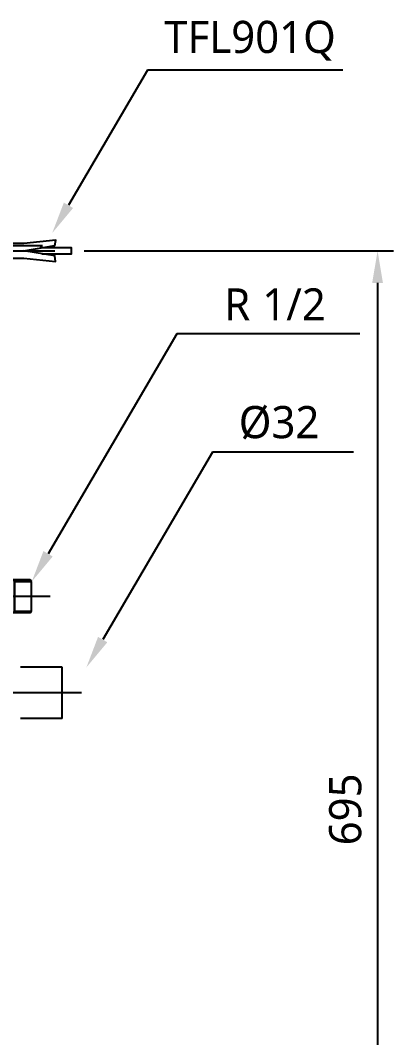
# Model space of a CAD drawing. Extents: x 0 to 6125, y 0 to 2100.
# Drawn here: x 2367 to 2599, y 445 to 1078 of the extents above; entities that cross this region are included whole.
import ezdxf

# ---------------------------------------------------------------- set-up
doc = ezdxf.new("R2010")
doc.units = 0
doc.header["$LTSCALE"] = 50
doc.header["$MEASUREMENT"] = 0
doc.linetypes.add('CENTER', pattern=[2, 1.25, -0.25, 0.25, -0.25])
doc.linetypes.add('HIDDEN', pattern=[0.375, 0.25, -0.125])
doc.layers.get('0').update_dxf_attribs({"linetype": 'CONTINUOUS'})
doc.layers.get('DEFPOINTS').update_dxf_attribs({"linetype": 'CONTINUOUS'})
for name, color, linetype in [('1', 2, 'CENTER'), ('2', 2, 'HIDDEN'), ('3', 3, 'CONTINUOUS'), ('4', 4, 'CONTINUOUS'), ('6', 6, 'CONTINUOUS')]:
    doc.layers.add(name, color=color, linetype=linetype)
doc.styles.get("Standard").update_dxf_attribs({"font": 'NanumGothic.ttf'})
doc.dimstyles.get("Standard").update_dxf_attribs({"dimtxt": 2.5, "dimasz": 2, "dimexe": 2, "dimexo": 1, "dimgap": 1.5, "dimtad": 1, "dimdec": 0, "dimlfac": 10, "dimrnd": 0.5, "dimzin": 0, "dimdsep": 46, "dimtxsty": 'Standard', "dimcen": 0, "dimclrt": 2, "dimadec": 0, "dimazin": 0, "dimtfac": 1, "dimtdec": 0, "dimtmove": 0, "dimatfit": 3, "dimfxl": 1, "dimtolj": 1, "dimtzin": 0, "dimarcsym": 0})

# ---------------------------------------------------------------- blocks, each defined once
blk = doc.blocks.new('A$C23220288')
at = {"color": 3}
for p, q in [((229.2403696932324, 193.3692127883531), (149.1114466594954, 56.50942128033944)), ((343.0739467005733, 193.3692127883531), (229.2403696932324, 193.3692127883531))]:
    blk.add_line(p, q, dxfattribs=at)
at = {"layer": '1', "color": 3}
blk.add_solid([(151.9880160816338, 54.82524211209841), (146.2348772373589, 58.19360044858058), (139.0063716500499, 39.2500047475171)], dxfattribs=at)
at = {"layer": '6'}
for p, q in [((45.53208794341117, 145.0000047446824), (45.53208794341299, 66.00000474751971)), ((51.88208794341517, 15.28745934882556), (51.88208794341335, 145.0000047446824)), ((58.23208794341554, 145.0000047446824), (58.23208794341735, 66.00000474751971)), ((58.23208794341735, 66.00000474751971), (41.38208794341335, 66.00000474751971)), ((62.38208794341699, 66.00000474751971), (58.23208794341735, 66.00000474751971)), ((126.8820879434152, 60.00000474752062), (120.8820879434206, 60.00000474752062)), ((126.8820879434152, 4.747520620185242e-06), (126.8820879434152, 60.00000474752062)), ((10.96690330580896, 54.00000474751926), (10.96690330580896, 30.00000474752062)), ((11.55833729019105, 54.50000474752107), (12.38208794341699, 54.50000474752107)), ((12.38208794341699, 54.50000474752107), (12.88208794340972, 55.00000474752062)), ((12.38208794341699, 54.50000474752107), (12.38208794341699, 30.00000474752062)), ((12.88208794340972, 55.00000474752062), (12.88208794340972, 30.00000474752062)), ((12.88208794340972, 55.00000474752062), (16.0820879434159, 55.00000474752062)), ((12.88208794340972, 54.58852328397063), (16.38208794341335, 54.58852328397063)), ((12.88208794340972, 53.58852328396927), (16.38208794341335, 53.58852328396927)), ((12.88208794340972, 52.58852328397018), (16.38208794341335, 52.58852328397018)), ((12.88208794340972, 51.58852328397109), (16.38208794341335, 51.58852328397109)), ((16.38208794341335, 55.50000474752017), (17.88208794340972, 55.50000474752017)), ((16.38208794341335, 55.30000474752035), (16.38208794341335, 55.50000474752017)), ((16.38208794341335, 55.30000474752035), (16.38208794341335, 30.00000474752062)), ((17.88208794340972, 54.50000474752107), (17.88208794340972, 55.50000474752017)), ((17.88208794340972, 30.00000474752062), (17.88208794340972, 54.50000474752107)), ((41.38208794341335, 46.50000474751926), (41.38208794341335, 54.00000474751926)), ((62.38208794341699, 54.00000474752153), (41.38208794341335, 54.00000474751926)), ((42.63208794341335, 50.00000474752062), (42.63208794341335, 54.00000474751926)), ((61.13208794341699, 50.00000474752062), (61.13208794341699, 54.00000474752153)), ((62.38208794341699, 46.0883732637709), (62.38208794341699, 54.00000474752153)), ((12.88208794340972, 50.58852328396972), (16.38208794341335, 50.58852328396972)), ((12.88208794340972, 49.58852328397063), (16.38208794341335, 49.58852328397063)), ((12.88208794340972, 48.58852328396927), (16.38208794341335, 48.58852328396927)), ((12.88208794340972, 47.58852328397018), (16.38208794341335, 47.58852328397018)), ((12.88208794340972, 46.58852328397109), (16.38208794341335, 46.58852328397109)), ((12.88208794340972, 45.58852328396972), (16.38208794341335, 45.58852328396972)), ((12.88208794340972, 44.58852328397063), (16.38208794341335, 44.58852328397063)), ((42.63208794341335, 50.00000474752062), (41.38208794341335, 50.00000474752062)), ((42.63208794341335, 50.00000474752062), (41.38208794341335, 47.83494123806042)), ((62.38208794341699, 50.00000474752062), (61.13208794341699, 50.00000474752062)), ((61.13208794341699, 50.00000474752062), (62.38208794341699, 47.83494123806042)), ((109.882087943417, 49.00000474751926), (109.882087943417, 11.00000474751971)), ((12.88208794340972, 43.58852328396927), (16.38208794341335, 43.58852328396927)), ((12.88208794340972, 42.58852328397018), (16.38208794341335, 42.58852328397018)), ((12.88208794340972, 41.58852328397109), (16.38208794341335, 41.58852328397109)), ((12.88208794340972, 40.58852328396972), (16.38208794341335, 40.58852328396972)), ((12.88208794340972, 39.58852328397063), (16.38208794341335, 39.58852328397063)), ((12.88208794340972, 38.58852328396927), (16.38208794341335, 38.58852328396927)), ((27.85527808065308, 41.32151789551165), (27.30291362049866, 40.36479458622273)), ((35.96869048378903, 42.00000474752107), (35.96869048378903, 42.72071896179261)), ((35.96869048378903, 18.00000474752017), (35.96869048378903, 42.00000474752107)), ((36.88208794341517, 42.00000474752107), (35.96869048378903, 42.00000474752107)), ((36.88208794341517, 41.25000474752062), (35.96869048378903, 41.25000474752062)), ((36.88208794341517, 41.25000474752062), (38.18112604908674, 42.19158276261771)), ((36.88208794341517, 41.25000474752062), (36.88208794341517, 42.00000474752107)), ((109.882087943417, 40.25000474751926), (79.88208794341699, 40.25000474752153)), ((79.88208794341699, 39.25000474752017), (79.88208794341699, 20.75000474752107)), ((79.88321509277012, 39.25113189688238), (79.88321509277012, 41.99889685077471)), ((137.8820879434188, 40.25000474751926), (126.8820879434152, 40.25000474751926)), ((126.8820879434152, 39.63304546446273), (126.8820879434152, 20.36761479056543)), ((128.3820879434206, 39.25000474752017), (127.382087943417, 40.25000474751926)), ((128.3820879434206, 19.75000474751971), (128.3820879434206, 40.25000474752153)), ((128.3820879434206, 39.25000474752017), (138.8820879434224, 39.25000474752017)), ((138.8820879434224, 39.25000474752017), (137.8820879434188, 40.25000474751926)), ((138.757804236795, 20.75000474752107), (138.757804236795, 39.25000474752017)), ((12.88208794340972, 37.58852328397018), (16.38208794341335, 37.58852328397018)), ((12.88208794340972, 36.58852328397109), (16.38208794341335, 36.58852328397109)), ((12.88208794340972, 35.58852328396972), (16.38208794341335, 35.58852328396972)), ((12.88208794340972, 34.58852328397063), (16.38208794341335, 34.58852328397063)), ((12.88208794340972, 33.58852328396927), (16.38208794341335, 33.58852328396927)), ((12.88208794340972, 32.58852328397018), (16.38208794341335, 32.58852328397018)), ((22.96869048378721, 34.75000474751971), (17.88208794340972, 34.75000474751971)), ((22.96869048378721, 35.73234706307096), (22.96869048378721, 34.75000474751971)), ((22.96869048378721, 34.75000474751971), (22.96869048378721, 25.25000474751926)), ((150.4176279641997, 30.00000474752062), (2.901335392380133e-06, 30.00000474752062)), ((10.96690330580896, 6.000004747519711), (10.96690330580896, 30.00000474752062)), ((12.38208794341699, 5.500004747520165), (12.38208794341699, 30.00000474752062)), ((12.88208794340972, 31.58852328397109), (16.38208794341335, 31.58852328397109)), ((12.88208794340972, 30.58852328396972), (16.38208794341335, 30.58852328396972)), ((12.88208794340972, 5.00000474752062), (12.88208794340972, 30.00000474752062)), ((12.88208794340972, 29.41148621107152), (16.38208794341335, 29.41148621107152)), ((12.88208794340972, 28.41148621107016), (16.38208794341335, 28.41148621107016)), ((12.88208794340972, 27.41148621107106), (16.38208794341335, 27.41148621107106)), ((12.88208794340972, 26.4114862110697), (16.38208794341335, 26.4114862110697)), ((12.88208794340972, 25.41148621107061), (16.38208794341335, 25.41148621107061)), ((16.38208794341335, 4.700004747520893), (16.38208794341335, 30.00000474752062)), ((17.88208794340972, 4.500004747521075), (17.88208794340972, 30.00000474752062)), ((12.88208794340972, 24.41148621107152), (16.38208794341335, 24.41148621107152)), ((12.88208794340972, 23.41148621107016), (16.38208794341335, 23.41148621107016)), ((12.88208794340972, 22.41148621107106), (16.38208794341335, 22.41148621107106)), ((12.88208794340972, 21.4114862110697), (16.38208794341335, 21.4114862110697)), ((12.88208794340972, 20.41148621107061), (16.38208794341335, 20.41148621107061)), ((12.88208794340972, 19.41148621107152), (16.38208794341335, 19.41148621107152)), ((22.96869048378721, 25.25000474751926), (17.88208794340972, 25.25000474751926)), ((22.96869048378721, 24.26766243196801), (22.96869048378721, 25.25000474751926)), ((27.85527808065308, 18.67849159952959), (27.30291362049866, 19.63521490881624)), ((79.88208794341699, 18.00000474752017), (79.88208794341699, 20.75000474752107)), ((109.882087943417, 19.75000474751971), (79.88208794341699, 19.75000474751971)), ((79.88208794341699, 19.75000474751971), (79.88208794341699, 19.56826546263449)), ((79.88208794341699, 18.00000474752017), (79.88208794341699, 19.56826546263449)), ((137.8820879434188, 19.75000474751971), (126.8820879434152, 19.75000474751971)), ((127.382087943417, 19.75000474751971), (128.3820879434206, 20.75000474752107)), ((128.3820879434206, 20.75000474752107), (138.8820879434224, 20.75000474752107)), ((137.8820879434188, 19.75000474751971), (138.8820879434224, 20.75000474752107)), ((12.88208794340972, 18.41148621107016), (16.38208794341335, 18.41148621107016)), ((12.88208794340972, 17.41148621107106), (16.38208794341335, 17.41148621107106)), ((12.88208794340972, 16.4114862110697), (16.38208794341335, 16.4114862110697)), ((12.88208794340972, 15.41148621107061), (16.38208794341335, 15.41148621107061)), ((12.88208794340972, 14.41148621107152), (16.38208794341335, 14.41148621107152)), ((12.88208794340972, 13.41148621107016), (16.38208794341335, 13.41148621107016)), ((36.88208794341517, 18.75000474752062), (35.96869048378903, 18.75000474752062)), ((35.96869048378903, 17.27929053324863), (35.96869048378903, 18.00000474752017)), ((39.59388047820721, 18.00000474752017), (35.96869048378903, 18.00000474752017)), ((36.88208794341517, 18.00000474752017), (36.88208794341517, 18.75000474752062)), ((36.88208794341517, 18.75000474752062), (38.18112604908674, 18.00000474752017)), ((12.88208794340972, 12.41148621107106), (16.38208794341335, 12.41148621107106)), ((12.88208794340972, 11.4114862110697), (16.38208794341335, 11.4114862110697)), ((12.88208794340972, 10.41148621107061), (16.38208794341335, 10.41148621107061)), ((12.88208794340972, 9.41148621107152), (16.38208794341335, 9.41148621107152)), ((12.88208794340972, 8.411486211070155), (16.38208794341335, 8.411486211070155)), ((12.88208794340972, 7.411486211071065), (16.38208794341335, 7.411486211071065)), ((12.88208794340972, 6.4114862110697), (16.38208794341335, 6.4114862110697)), ((11.55833729019105, 5.500004747520165), (12.38208794341699, 5.500004747520165)), ((12.38208794341699, 5.500004747520165), (12.88208794340972, 5.00000474752062)), ((12.88208794340972, 5.41148621107061), (16.38208794341335, 5.41148621107061)), ((12.88208794340972, 5.00000474752062), (16.0820879434159, 5.00000474752062)), ((16.38208794341335, 4.500004747521075), (16.38208794341335, 4.700004747520893)), ((16.38208794341335, 4.500004747521075), (17.88208794340972, 4.500004747521075)), ((120.8820879434206, 4.747520620185242e-06), (126.8820879434152, 4.747520620185242e-06))]:
    blk.add_line(p, q, dxfattribs=at)
for centre, radius, start, end in [((49.38208794341517, 60.00000474752176), 10, 143.1301023541221, 216.8698976458779), ((54.38208794341517, 60.00000474752176), 10, 323.1301023541221, 36.8698976458779), ((120.8820879434206, 49.00000474752267), 11, 90, 180), ((153.8820879434134, 30.00000474752176), 145, 170.5065900016866, 178.0568579172545), ((11.55833729019105, 53.80000474752057), 0.7, 90, 170.5065900016738), ((16.0820879434159, 55.30000474752148), 0.3, 270, 0), ((36.88208794341517, 46.50000474752267), 4.5, 270, 0), ((66.38208794341335, 46.08837326377204), 4, 180, 277.7116784593998), ((20.13632116142799, 29.95467150402681), 14, 141.7859267407797, 179.7527285078997), ((15.17855796751246, 47.36479458622432), 14, 303.8098204146526, 329.9999999999784), ((32.49455339573797, 38.64303104350518), 5.356973704017297, 49.56943438416606, 149.9999999999784), ((63.58725590669746, 66.72771249696359), 24.82770774944122, 277.7116784593998, 290.9661374696676), ((74.97572309331372, 37.00725160344325), 7.000000000000001, 45.48706363701259, 110.9661374696676), ((153.8820879434134, 30.00000474752176), 145, 178.0568579172545, 189.4934099983134), ((20.13632116142799, 30.07551077605092), 14, 180.2472714921003, 218.2140732592202), ((15.17855796751246, 12.63521490881919), 14, 30.0000000000216, 56.19017958534743), ((32.49455339573797, 21.35697845153834), 5.356973704017297, 210.0000000000216, 310.4305656157208), ((39.59388221596964, -19.99999525247824), 38, 80.69517649473931, 90.00000262010126), ((51.88208794341517, 55.00000474752176), 38, 260.6951744681883, 280.7372739940156), ((63.58725590669746, -6.727703001920077), 24.82770774944122, 69.03386253033239, 100.7372750192558), ((74.97572309331372, 22.99275789160026), 7.000000000000001, 249.0338625303324, 314.5000000000275), ((120.8820879434206, 11.00000474752085), 11, 180, 270), ((11.55833729019105, 6.200004747520666), 0.7, 189.4934099983262, 270), ((16.0820879434159, 4.70000474752203), 0.3, 0, 90)]:
    blk.add_arc(centre, radius, start, end, dxfattribs=at)
for centre, major_axis, ratio, start_param, end_param in [((39.10882306962958, 60.22758886634108), (-5.229462047218803, 3.869351417327328e-12), 0.8663914056740539, 1.800504353767164, 4.443057795125139), ((64.56476287185069, 60.22758886634108), (5.22946204721841, 1.881421813099497e-12), 0.8663914056741299, 1.824119450324184, 4.498970222125921), ((32.20343538761153, 43.59228836614091), (1.273976081286689e-11, 5.399012755244749), 0.4782041641486401, 1.649186921734261, 4.692658194343605), ((76.32102568367554, 42.50490651256439), (-3.320741573082674e-12, 5.217781285325716), 0.4600900844945636, 1.29201826515198, 4.793094980801548), ((32.20343538761153, 16.67956694058955), (3.907600487817031e-10, 5.399012755225271), 0.4782041641520552, 4.681700192045342, 7.825212733867868), ((76.32102568367554, 17.58571871743641), (3.144304871859598e-12, 5.217781285325703), 0.4600900844946166, 4.613778576314412, 8.151219719204596)]:
    blk.add_ellipse(centre, major_axis=major_axis, ratio=ratio, start_param=start_param, end_param=end_param, dxfattribs=at)
for centre, major_axis, ratio in [((51.88208794341335, 60.22758886634108), (5.229462047218419, -3.202016225048326e-16), 0.8663914056741172), ((32.20343538761153, 30.00000474752085), (-3.305832662220062e-16, -5.399012755244215), 0.4782041641486522), ((76.32102568367554, 30.00000474752085), (-3.120660002568986e-14, -5.217781285324889), 0.4600900844948086)]:
    blk.add_ellipse(centre, major_axis=major_axis, ratio=ratio, dxfattribs=at)
at = {"layer": '1', "color": 2, "insert": (290.2539157525025, 211.6594218988008), "char_height": 20, "attachment_point": 5}
blk.add_mtext('R{\\f??|b0|i0|c0|p49; }1/2', dxfattribs=at)
blk = doc.blocks.new('A$C4DEC508D')
at = {"layer": '2', "ltscale": 2}
for p, q in [((262.2302329013255, 348.8956011405135), (199.4913988279295, 347.0075301231736)), ((194.6618250618048, 342.4568223637871), (188.1014386673924, 269.3731460508789)), ((267.3778600260302, 344.0644378975157), (269.6855603877848, 274.833427044714)), ((314.6021239213187, 310.00000119588), (261.5378427771248, 310.00000119588)), ((295.84667458275, 270.00000119588), (274.6827849226829, 270.0000011958764)), ((35.73909202007781, 224.3821592459171), (20.95992670274791, 1.195880031445995e-06)), ((60.33711544704056, 194.4284474649721), (57.10509326483589, 222.5171138656406)), ((131.3562337184594, 194.4284474649721), (132.232641392915, 202.0450792239535)), ((65.30434066165253, 190.00000119588), (75.34667458274998, 190.00000119588)), ((75.34667458274998, 190.00000119588), (95.84667458274635, 190.00000119588)), ((95.84667458274635, 190.00000119588), (116.3466745827536, 190.00000119588)), ((116.34667458275, 190.00000119588), (126.3922707591519, 190.00000119588)), ((20.95992670273699, 1.195880031445995e-06), (0.3466745827499835, 1.195880031445995e-06))]:
    blk.add_line(p, q, dxfattribs=at)
for centre, radius, start, end in [((262.3806354911358, 343.8978637463551), 5, 1.909152433093595, 91.72374674322585), ((199.6418014177398, 342.0097927290153), 5, 91.72374674322585, 174.8705685648348), ((274.6827849226829, 275.0000011958764), 5, 181.9091524330936, 270), ((118.3817696843471, 275.631560937687), 70, 297.195239287421, 354.8705685648348), ((40.72828134294832, 224.0535410775046), 5, 78.88690627164895, 176.2315968514751), ((139.9925820697972, 729.3965914909932), 510, 258.886906271649, 260.1777777796577), ((52.13786805022391, 221.9455601347254), 5, 6.563871551916393, 80.1777777796577), ((-0.4444764982472407, 506.8896920772277), 330, 294.2600413073114, 297.195239287421), ((137.1998666075233, 201.4735254930383), 5, 114.2600413073114, 173.4361284480836), ((65.30434066165253, 195.00000119588), 5, 186.5638715519164, 270), ((126.3890085038474, 195.00000119588), 5, 270, 353.4361284480836), ((4.946798883305746, 5.000001195880031), 5, 188.3658861240023, 270), ((16.27842282576967, 5.000001195880031), 5, 270, 356.2315968514751)]:
    blk.add_arc(centre, radius, start, end, dxfattribs=at)
blk = doc.blocks.new('*D55')
at = {"color": 3, "lineweight": -2, "transparency": 16777216}
for p, q in [((2406.435494274916, 934.2141672825067), (2598.79532071219, 934.2141672825067)), ((2588.79532071219, 914.2141672825067), (2588.79532071219, 259.2141672825068)), ((2369.670493404687, 239.2141672825068), (2598.79532071219, 239.2141672825068))]:
    blk.add_line(p, q, dxfattribs=at)
at = {"color": 3, "transparency": 16777216}
for points in [[(2585.461987378857, 914.2141672825067), (2592.128654045523, 914.2141672825067), (2588.79532071219, 934.2141672825067)], [(2585.461987378857, 259.2141672825068), (2592.128654045523, 259.2141672825068), (2588.79532071219, 239.2141672825068)]]:
    blk.add_solid(points, dxfattribs=at)
at = {"layer": 'DEFPOINTS', "color": 0, "transparency": 16777216}
for p in [(2398.435494274916, 934.2141672825067), (2361.670493404687, 239.2141672825069), (2588.79532071219, 239.2141672825068)]:
    blk.add_point(p, dxfattribs=at)
at = {"color": 2, "transparency": 16777216, "insert": (2568.79532071219, 586.7141672825072), "char_height": 20, "attachment_point": 5, "rotation": 90}
blk.add_mtext('\\A1;695', dxfattribs=at)

msp = doc.modelspace()

# ---------------------------------------------------------------- linework, layer by layer
msp.add_line((2333.404546842125, 934.2141672825069), (2388.058930252657, 934.2141672825069))
at = {"color": 3}
for p, q in [((2486.112447726196, 808.9105815763571), (2417.867514394512, 692.3485838153257)), ((2573.811761512378, 808.9105815763572), (2486.112447726196, 808.9105815763571))]:
    msp.add_line(p, q, dxfattribs=at)
for points in [[(2347.970685297936, 929.7141672825069), (2363.776865099986, 929.7141672825069), (2368.848983402189, 929.7141672825069), (2388.468215390661, 927.5774707067858), (2388.138480399262, 931.0823232978873), (2368.848983402189, 934.2141672825069), (2388.138480399262, 937.608600536488), (2388.797950382061, 940.7508821698893), (2368.848983402189, 938.7141672825067), (2363.776865099986, 938.7141672825067), (2347.970685297936, 938.7141672825067)], [(2379.935453470694, 932.4141672825072), (2398.459805923718, 932.4141672825072), (2398.411182626114, 936.0141672825062), (2379.077817495185, 936.0141672825062)]]:
    msp.add_lwpolyline(points)
at = {"layer": '1', "color": 3}
msp.add_solid([(2420.74408381665, 690.6644046470847), (2414.990944972375, 694.0327629835668), (2407.762439385067, 675.0891672825034)], dxfattribs=at)
at = {"layer": '3', "color": 3}
for p, q in [((2445.821946728243, 1046.59924862554), (2396.593407039324, 962.5171541334838)), ((2567.2087645374, 1046.59924862554), (2445.821946728243, 1046.59924862554))]:
    msp.add_line(p, q, dxfattribs=at)
msp.add_solid([(2399.469976461462, 960.8329749652428), (2393.716837617188, 964.201333301725), (2386.488332029878, 945.2577376006615)], dxfattribs=at)
at = {"layer": '4'}
for p, q in [((2392.762439691099, 675.0891672825055), (2366.670493098652, 675.0891672825055)), ((2392.762439691099, 643.339167282506), (2392.762439691099, 675.0891672825055)), ((2404.762439691095, 659.2141672825069), (2273.899514342659, 659.2141672825069)), ((2392.762439691099, 643.339167282506), (2366.670493098652, 643.339167282506))]:
    msp.add_line(p, q, dxfattribs=at)

# ---------------------------------------------------------------- block references
msp.add_blockref('A$C23220288', (2234.788405461271, 689.2141625349863))
at = {"layer": '3'}
msp.add_blockref('A$C4DEC508D', (2065.823818821937, 627.2141660866268), dxfattribs=at)

# ---------------------------------------------------------------- texts
at = {"layer": '1', "color": 2, "char_height": 20, "attachment_point": 5}
for s, insert in [('TFL901Q', (2509.489156403349, 1064.889457735988)), ('%%C32', (2527.559317679244, 827.2007906868049))]:
    msp.add_mtext(s, dxfattribs=dict(at, insert=insert))

# ---------------------------------------------------------------- dimensions: what is measured, and where the dimension line sits
dim = msp.add_linear_dim(base=(2588.79532071219, 239.2141672825068), p1=(2398.435494274916, 934.2141672825067), p2=(2361.670493404687, 239.2141672825069), angle=90, dimstyle='Standard', override={"dimtxt": 20, "dimasz": 20, "dimexe": 10, "dimexo": 8, "dimgap": 10, "dimdec": 4, "dimlfac": 1, "dimzin": 8, "dimclrd": 3, "dimclre": 3, "dimtdec": 4, "dimarcsym": 1})
dim.commit()
dim.dimension.update_dxf_attribs({"geometry": '*D55', "text_midpoint": (2568.79532071219, 586.7141672825072)})

doc.saveas('drawing.dxf')
